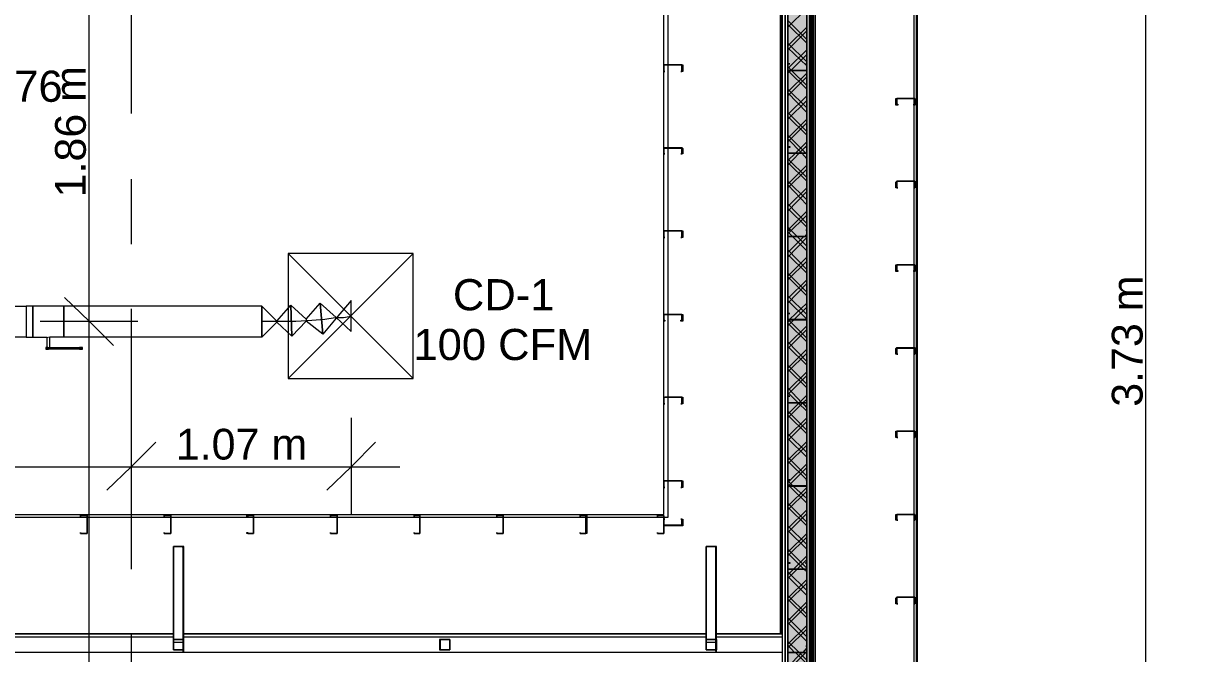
# Model space of a CAD drawing. Header units: metres. Extents: x -2 to 237, y -8 to 52.
# Drawn here: x 48.73 to 54.44, y 27.6 to 30.67 of the extents above; entities that cross this region are included whole.
import ezdxf

# ---------------------------------------------------------------- set-up
doc = ezdxf.new("R2010")
doc.units = ezdxf.units.M
doc.layers.add('HVAC - Ductos', color=5, linetype='Continuous', lineweight=0)
doc.layers.add('PDF_Text', color=7, linetype='Continuous', lineweight=0)
doc.layers.add('PDF_Geometry', color=7, linetype='Continuous', lineweight=0, true_color=0xaaaaaa)
doc.layers.add('PDF_Solid Fills', color=7, linetype='Continuous', lineweight=0, true_color=0xffffff)
doc.styles.add('PDF Helvetica', font='')
doc.styles.get('PDF Helvetica').set_extended_font_data('Helvetica')

msp = doc.modelspace()

# ---------------------------------------------------------------- hatches: boundary and pattern name
at = {"layer": 'PDF_Solid Fills', "lineweight": 0, "transparency": 33554559}
h = msp.add_hatch(color=256, dxfattribs=at)
h.paths.add_polyline_path([(52.546, 23.5473), (52.546, 32.6097), (52.4544, 32.6097), (52.4544, 23.5473)])
h.paths.add_polyline_path([(52.546, 23.5427), (52.4544, 23.5427), (52.4544, 22.6722), (52.546, 22.6722)])
h = msp.add_hatch(color=256, dxfattribs=at)
h.paths.add_polyline_path([(53.0729, 29.0864), (53.0729, 29.091), (52.9859, 29.091)])
h.paths.add_polyline_path([(52.9859, 29.0864), (52.9813, 29.0864), (52.9813, 29.0589)])
h = msp.add_hatch(color=256, dxfattribs=at)
h.paths.add_polyline_path([(53.0729, 29.0864), (53.0729, 29.091), (52.9859, 29.091)])
h.paths.add_polyline_path([(52.9859, 29.0864), (52.9813, 29.0864), (52.9813, 29.0589)])
h = msp.add_hatch(color=256, dxfattribs=at)
h.paths.add_polyline_path([(51.9367, 28.2526), (51.9367, 28.2251), (51.9413, 28.2526)])
h.paths.add_polyline_path([(51.9321, 28.2251), (51.9367, 28.2205), (51.9367, 28.2251)])

# ---------------------------------------------------------------- linework, layer by layer
at = {"layer": 'HVAC - Ductos', "lineweight": 0}
for points in [[(49.0457, 22.7592), (49.0457, 29.2193), (49.0457, 31.0749), (49.0457, 32.3302), (49.0457, 33.5627)], [(54.2, 23.9779), (54.2, 27.2584), (54.2, 30.9878), (54.2, 32.431)], [(50.6263, 28.9398), (50.017, 29.5492)], [(50.017, 28.9398), (50.6263, 29.5492)], [(48.9266, 29.3338), (49.0457, 29.2193), (49.1648, 29.1001)], [(49.9621, 29.2147), (49.9621, 29.2193), (49.8887, 29.2926), (49.8887, 29.1414), (48.922, 29.1414), (48.922, 29.1506), (48.922, 29.1643), (48.922, 29.1781), (48.922, 29.1964), (48.922, 29.2193), (48.922, 29.2376), (48.922, 29.256), (48.922, 29.2697), (48.922, 29.2834), (48.922, 29.2926), (48.7708, 29.2926), (48.7387, 29.2926), (48.7387, 29.2834), (48.7387, 29.2697), (48.7387, 29.256), (48.7387, 29.2376), (48.7387, 29.2193), (48.7387, 29.1964), (48.7387, 29.1781), (48.7387, 29.1643), (48.7387, 29.1506), (48.7387, 29.1414), (48.638, 29.1414)], [(48.638, 29.2926), (48.7387, 29.2926), (48.7387, 29.2834), (48.7387, 29.2697), (48.7387, 29.256), (48.7387, 29.2376), (48.7387, 29.2193), (48.7387, 29.1964), (48.7387, 29.1781), (48.7387, 29.1643), (48.7387, 29.1506), (48.7387, 29.1414), (48.7708, 29.1414), (48.8395, 29.1414), (48.8395, 29.091), (48.8441, 29.091), (48.8487, 29.091)], [(49.9621, 29.2193), (50.0307, 29.2972), (50.0353, 29.146), (49.9621, 29.2147), (49.8887, 29.1414), (49.8887, 29.2926), (48.922, 29.2926), (48.922, 29.2834), (48.922, 29.2697), (48.922, 29.256), (48.922, 29.2376), (48.922, 29.2193), (48.922, 29.1964), (48.922, 29.1781), (48.922, 29.1643), (48.922, 29.1506), (48.922, 29.1414), (48.8533, 29.1414), (48.8533, 29.091)], [(50.1041, 29.2284), (50.1728, 29.3064), (50.1865, 29.1552), (50.1041, 29.2193), (50.0353, 29.146), (50.0307, 29.2972), (50.1041, 29.2284), (50.1041, 29.2193)], [(50.2506, 29.2376), (50.324, 29.1689), (50.324, 29.3201), (50.2506, 29.233), (50.1865, 29.1552), (50.1728, 29.3064), (50.2506, 29.2376), (50.2506, 29.233)], [(48.8075, 29.2193), (49.0457, 29.2193), (49.2839, 29.2193)], [(49.8887, 29.2193), (49.9757, 29.2193), (50.0537, 29.2193), (50.1316, 29.2239), (50.1957, 29.2284), (50.2461, 29.2376), (50.2873, 29.2376), (50.3148, 29.2422), (50.324, 29.2422)], [(50.6263, 29.2422), (50.6263, 29.2422)], [(48.8395, 29.1414), (48.8395, 29.1414)], [(48.8395, 29.1414), (48.8395, 29.1414)], [(48.8395, 29.1414), (48.8395, 29.1414)], [(48.8395, 29.1414), (48.8395, 29.1414)], [(48.8441, 29.1414), (48.8487, 29.1414)], [(48.8533, 29.1414), (48.8533, 29.1414)], [(48.8533, 29.1414), (48.8533, 29.1414)], [(48.8349, 29.091), (48.8349, 29.091)], [(48.8349, 29.091), (48.8349, 29.0819)], [(48.8441, 29.091), (48.8395, 29.091), (48.8349, 29.091), (48.8395, 29.091), (48.8441, 29.091), (48.8487, 29.091), (48.9999, 29.091), (49.0045, 29.091), (49.009, 29.091), (49.0136, 29.091), (49.009, 29.091), (49.0045, 29.091), (48.9999, 29.091)], [(48.8349, 29.0819), (48.8349, 29.0819)], [(48.9999, 29.0819), (49.0045, 29.0819), (49.009, 29.0819), (49.0136, 29.0819), (49.009, 29.0819), (49.0045, 29.0819), (48.9999, 29.0819), (48.8487, 29.0819), (48.8441, 29.0819), (48.8395, 29.0819), (48.8349, 29.0819), (48.8395, 29.0819), (48.8441, 29.0819), (48.8487, 29.0819)], [(48.8395, 29.091), (48.8395, 29.091)], [(49.0136, 29.091), (49.009, 29.091), (49.0136, 29.091)], [(49.0136, 29.0819), (49.009, 29.0819), (49.0136, 29.0819)], [(49.0136, 29.0819), (49.0136, 29.091)], [(49.2518, 28.7474), (49.2518, 28.5091), (49.2518, 28.2754)], [(50.324, 28.7474), (50.324, 28.5091), (50.324, 28.2754)], [(49.371, 28.6283), (49.2518, 28.5091), (49.1328, 28.3946)], [(50.4431, 28.6283), (50.324, 28.5091), (50.2048, 28.3946)], [(45.8202, 28.5091), (49.2518, 28.5091), (50.5622, 28.5091)]]:
    msp.add_lwpolyline(points, dxfattribs=at)
for points in [[(50.6263, 29.5492), (50.017, 29.5492), (50.017, 28.9398), (50.6263, 28.9398)], [(48.7708, 29.2926), (48.7708, 29.2834), (48.7708, 29.2697), (48.7708, 29.256), (48.7708, 29.2376), (48.7708, 29.2193), (48.7708, 29.1964), (48.7708, 29.1781), (48.7708, 29.1643), (48.7708, 29.1506), (48.7708, 29.1414), (48.7708, 29.1506), (48.7708, 29.1643), (48.7708, 29.1781), (48.7708, 29.1964), (48.7708, 29.2193), (48.7708, 29.2376), (48.7708, 29.256), (48.7708, 29.2697), (48.7708, 29.2834)], [(49.8887, 29.2926), (49.8887, 29.2834), (49.8887, 29.2697), (49.8887, 29.256), (49.8887, 29.2376), (49.8887, 29.2193), (49.8887, 29.1964), (49.8887, 29.1781), (49.8887, 29.1643), (49.8887, 29.1506), (49.8887, 29.1414), (49.8887, 29.1506), (49.8887, 29.1643), (49.8887, 29.1781), (49.8887, 29.1964), (49.8887, 29.2193), (49.8887, 29.2376), (49.8887, 29.256), (49.8887, 29.2697), (49.8887, 29.2834)]]:
    msp.add_lwpolyline(points, close=True, dxfattribs=at)
at = {"layer": 'PDF_Geometry', "lineweight": 0}
for points in [[(52.4178, 32.6097), (52.4224, 32.6097), (52.4224, 27.6936), (52.4224, 32.6097), (52.4178, 32.6097), (52.4178, 27.6936), (52.4178, 32.6097), (52.4178, 27.6936)], [(52.427, 27.6936), (52.427, 32.6097)], [(52.427, 32.6097), (52.427, 22.6721), (52.4544, 22.6721), (52.546, 22.6721), (52.5644, 22.6721), (52.5644, 32.6097)], [(52.427, 32.6097), (52.427, 22.6721), (52.4407, 22.6721), (52.4407, 32.6097)], [(52.4544, 32.6097), (52.4407, 32.6097), (52.4407, 22.6721), (52.4544, 22.6721)], [(52.546, 32.6097), (52.4544, 32.6097), (52.4544, 22.6721), (52.546, 22.6721)], [(52.5598, 32.6097), (52.546, 32.6097), (52.546, 22.6721), (52.5598, 22.6721)], [(52.5644, 22.6721), (52.5644, 32.6097), (52.5598, 32.6097), (52.5598, 22.6721)], [(52.5644, 32.6097), (52.5644, 22.6721), (53.0684, 22.6721), (52.5644, 22.6721), (53.0684, 22.6721), (52.5644, 22.6721), (53.0684, 22.6721), (52.5644, 22.6721)], [(52.5735, 22.6859), (52.5735, 32.6006), (53.0684, 32.6006), (52.5735, 32.6006), (52.5735, 22.6859), (53.0684, 22.6859), (52.5735, 22.6859), (53.0684, 22.6859)], [(52.5781, 22.6859), (52.5781, 32.6006), (52.5781, 22.6859), (52.5781, 32.596), (52.5781, 22.6859), (53.0684, 22.6859), (52.5781, 22.6859), (52.5781, 32.596)], [(52.5873, 32.5868), (52.5873, 22.6996), (53.0684, 22.6996), (52.5873, 22.6996), (52.5873, 32.5868), (53.0684, 32.5868)], [(52.546, 30.4472), (52.546, 30.4426), (52.4544, 30.4426), (52.4544, 30.4472), (52.4544, 30.4746), (52.4636, 30.4746), (52.4544, 30.4746), (52.4544, 30.4472), (52.4544, 30.4426), (52.546, 30.4426), (52.546, 30.4472), (52.546, 30.4746)], [(52.546, 30.4472), (52.546, 30.4426), (52.4544, 30.4426), (52.4544, 30.4472), (52.4544, 30.4746), (52.4636, 30.4746), (52.4544, 30.4746), (52.4544, 30.4472), (52.4544, 30.4426), (52.546, 30.4426), (52.546, 30.4472), (52.546, 30.4746)], [(52.5414, 30.4746), (52.546, 30.4746)], [(52.5414, 30.4746), (52.546, 30.4746)], [(51.8496, 30.47), (51.8542, 30.47), (51.9367, 30.47), (51.9413, 30.47), (51.9413, 30.438), (51.9321, 30.438), (51.9367, 30.438), (51.9367, 30.47), (51.8542, 30.47), (51.8496, 30.47), (51.8496, 30.438)], [(51.8542, 30.438), (51.8496, 30.438)], [(52.9813, 30.3052), (52.9859, 30.3052), (53.0729, 30.3052), (53.0729, 30.2731), (53.0684, 30.2731), (53.0684, 30.2776), (53.0729, 30.2776), (53.0729, 30.3052), (52.9859, 30.3052), (52.9859, 30.2776), (52.9904, 30.2776), (52.9904, 30.2731), (52.9813, 30.2731)], [(52.9813, 30.3052), (52.9859, 30.3052), (53.0729, 30.3052), (53.0729, 30.2731), (53.0684, 30.2731), (53.0684, 30.2776), (53.0729, 30.2776), (53.0729, 30.3052), (52.9859, 30.3052), (52.9859, 30.2776), (52.9904, 30.2776), (52.9904, 30.2731), (52.9813, 30.2731)], [(51.8496, 30.0623), (51.8542, 30.0669), (51.9367, 30.0669), (51.9413, 30.0623), (51.9413, 30.0348), (51.9321, 30.0348), (51.9367, 30.0348), (51.9367, 30.0623), (51.8542, 30.0623), (51.8496, 30.0623), (51.8496, 30.0348)], [(51.8542, 30.0348), (51.8496, 30.0348)], [(52.546, 30.0394), (52.4544, 30.0394), (52.4544, 30.0715), (52.4636, 30.0715), (52.4636, 30.0669), (52.4544, 30.0669), (52.4544, 30.0394), (52.546, 30.0394), (52.546, 30.0669), (52.5414, 30.0669), (52.5414, 30.0715), (52.546, 30.0715)], [(52.546, 30.0394), (52.4544, 30.0394), (52.4544, 30.0715), (52.4636, 30.0715), (52.4636, 30.0669), (52.4544, 30.0669), (52.4544, 30.0394), (52.546, 30.0394), (52.546, 30.0669), (52.5414, 30.0669), (52.5414, 30.0715), (52.546, 30.0715)], [(52.9813, 29.8974), (52.9859, 29.902), (53.0729, 29.902), (53.0729, 29.8974), (53.0729, 29.8699), (53.0684, 29.8699), (53.0729, 29.8699), (53.0729, 29.8974), (53.0729, 29.902), (52.9859, 29.902), (52.9859, 29.8974), (52.9859, 29.8699), (52.9904, 29.8699), (52.9813, 29.8699)], [(52.9813, 29.8974), (52.9859, 29.902), (53.0729, 29.902), (53.0729, 29.8974), (53.0729, 29.8699), (53.0684, 29.8699), (53.0729, 29.8699), (53.0729, 29.8974), (53.0729, 29.902), (52.9859, 29.902), (52.9859, 29.8974), (52.9859, 29.8699), (52.9904, 29.8699), (52.9813, 29.8699)], [(51.8496, 29.6545), (51.8496, 29.6591), (51.8542, 29.6591), (51.9367, 29.6591), (51.9413, 29.6591), (51.9413, 29.6545), (51.9413, 29.6271), (51.9321, 29.6271), (51.9367, 29.6271), (51.9367, 29.6545), (51.9367, 29.6591), (51.8542, 29.6591), (51.8496, 29.6591), (51.8496, 29.6545), (51.8496, 29.6271)], [(51.8542, 29.6271), (51.8496, 29.6271)], [(52.546, 29.6317), (52.4544, 29.6317), (52.4544, 29.6637), (52.4636, 29.6637), (52.4544, 29.6637), (52.4544, 29.6317), (52.546, 29.6317), (52.546, 29.6637)], [(52.546, 29.6317), (52.4544, 29.6317), (52.4544, 29.6637), (52.4636, 29.6637), (52.4544, 29.6637), (52.4544, 29.6317), (52.546, 29.6317), (52.546, 29.6637)], [(52.5414, 29.6637), (52.546, 29.6637)], [(52.5414, 29.6637), (52.546, 29.6637)], [(52.9813, 29.4942), (52.9859, 29.4942), (53.0729, 29.4942), (53.0729, 29.4621), (53.0684, 29.4621), (53.0684, 29.4667), (53.0729, 29.4667), (53.0729, 29.4942), (52.9859, 29.4942), (52.9859, 29.4667), (52.9904, 29.4667), (52.9904, 29.4621), (52.9813, 29.4621)], [(52.9813, 29.4942), (52.9859, 29.4942), (53.0729, 29.4942), (53.0729, 29.4621), (53.0684, 29.4621), (53.0684, 29.4667), (53.0729, 29.4667), (53.0729, 29.4942), (52.9859, 29.4942), (52.9859, 29.4667), (52.9904, 29.4667), (52.9904, 29.4621), (52.9813, 29.4621)], [(51.8496, 29.2514), (51.8542, 29.2514), (51.9367, 29.2514), (51.9413, 29.2514), (51.9413, 29.2193), (51.9321, 29.2193), (51.9321, 29.2239), (51.9367, 29.2239), (51.9367, 29.2514), (51.8542, 29.2514), (51.8496, 29.2514), (51.8496, 29.2239), (51.8542, 29.2239), (51.8542, 29.2193), (51.8496, 29.2193)], [(52.546, 29.2284), (52.546, 29.2239), (52.4544, 29.2239), (52.4544, 29.2284), (52.4544, 29.256), (52.4636, 29.256), (52.4544, 29.256), (52.4544, 29.2284), (52.546, 29.2284), (52.546, 29.256)], [(52.546, 29.2284), (52.546, 29.2239), (52.4544, 29.2239), (52.4544, 29.2284), (52.4544, 29.256), (52.4636, 29.256), (52.4544, 29.256), (52.4544, 29.2284), (52.546, 29.2284), (52.546, 29.256)], [(52.5414, 29.256), (52.546, 29.256)], [(52.5414, 29.256), (52.546, 29.256)], [(52.9813, 29.0864), (52.9859, 29.091), (53.0729, 29.091), (53.0729, 29.0864), (53.0729, 29.0589), (53.0684, 29.0589), (53.0729, 29.0589), (53.0729, 29.0864), (52.9859, 29.0864), (52.9859, 29.0589), (52.9904, 29.0589), (52.9813, 29.0589)], [(52.9813, 29.0864), (52.9859, 29.091), (53.0729, 29.091), (53.0729, 29.0864), (53.0729, 29.0589), (53.0684, 29.0589), (53.0729, 29.0589), (53.0729, 29.0864), (52.9859, 29.0864), (52.9859, 29.0589), (52.9904, 29.0589), (52.9813, 29.0589)], [(51.8496, 28.8436), (51.8496, 28.8482), (51.8542, 28.8482), (51.9367, 28.8482), (51.9413, 28.8482), (51.9413, 28.8436), (51.9413, 28.8161), (51.9321, 28.8161), (51.9367, 28.8161), (51.9367, 28.8436), (51.9367, 28.8482), (51.8542, 28.8482), (51.8496, 28.8436), (51.8496, 28.8161)], [(51.8542, 28.8161), (51.8496, 28.8161)], [(52.546, 28.8207), (52.4544, 28.8207), (52.4544, 28.8528), (52.4636, 28.8528), (52.4544, 28.8528), (52.4544, 28.8207), (52.546, 28.8207), (52.546, 28.8528)], [(52.546, 28.8207), (52.4544, 28.8207), (52.4544, 28.8528), (52.4636, 28.8528), (52.4544, 28.8528), (52.4544, 28.8207), (52.546, 28.8207), (52.546, 28.8528)], [(52.5414, 28.8528), (52.546, 28.8528)], [(52.5414, 28.8528), (52.546, 28.8528)], [(52.9813, 28.6832), (52.9859, 28.6832), (53.0729, 28.6832), (53.0729, 28.6512), (53.0684, 28.6512), (53.0729, 28.6512), (53.0729, 28.6832), (52.9859, 28.6832), (52.9859, 28.6512), (52.9904, 28.6512), (52.9813, 28.6512)], [(52.9813, 28.6832), (52.9859, 28.6832), (53.0729, 28.6832), (53.0729, 28.6512), (53.0684, 28.6512), (53.0729, 28.6512), (53.0729, 28.6832), (52.9859, 28.6832), (52.9859, 28.6512), (52.9904, 28.6512), (52.9813, 28.6512)], [(51.8496, 28.4404), (51.8542, 28.4404), (51.9367, 28.4404), (51.9413, 28.4404), (51.9413, 28.4083), (51.9321, 28.4083), (51.9367, 28.4083), (51.9367, 28.4404), (51.8542, 28.4404), (51.8496, 28.4404), (51.8496, 28.4083)], [(52.546, 28.4175), (52.546, 28.4129), (52.4544, 28.4129), (52.4544, 28.4175), (52.4544, 28.445), (52.4636, 28.445), (52.4544, 28.445), (52.4544, 28.4175), (52.546, 28.4175), (52.546, 28.445)], [(52.546, 28.4175), (52.546, 28.4129), (52.4544, 28.4129), (52.4544, 28.4175), (52.4544, 28.445), (52.4636, 28.445), (52.4544, 28.445), (52.4544, 28.4175), (52.546, 28.4175), (52.546, 28.445)], [(52.5414, 28.445), (52.546, 28.445)], [(52.5414, 28.445), (52.546, 28.445)], [(51.8542, 28.4083), (51.8496, 28.4083)], [(49.0045, 28.2663), (49.0045, 28.2709)], [(49.0365, 28.2709), (49.0365, 28.1838), (49.0045, 28.1838), (49.0045, 28.1884), (49.0045, 28.1838), (49.0365, 28.1838), (49.0365, 28.2709), (49.0045, 28.2709)], [(49.0045, 28.2663), (49.0045, 28.2709)], [(49.0365, 28.2709), (49.0365, 28.1838), (49.0045, 28.1838), (49.0045, 28.1884), (49.0045, 28.1838), (49.0365, 28.1838), (49.0365, 28.2709), (49.0045, 28.2709)], [(49.4123, 28.2663), (49.4123, 28.2709)], [(49.4397, 28.2709), (49.4443, 28.2709), (49.4443, 28.1838), (49.4397, 28.1838), (49.4123, 28.1838), (49.4123, 28.1884), (49.4123, 28.1838), (49.4397, 28.1838), (49.4443, 28.1838), (49.4443, 28.2709), (49.4397, 28.2709), (49.4123, 28.2709)], [(49.4123, 28.2663), (49.4123, 28.2709)], [(49.4397, 28.2709), (49.4443, 28.2709), (49.4443, 28.1838), (49.4397, 28.1838), (49.4123, 28.1838), (49.4123, 28.1884), (49.4123, 28.1838), (49.4397, 28.1838), (49.4443, 28.1838), (49.4443, 28.2709), (49.4397, 28.2709), (49.4123, 28.2709)], [(49.8475, 28.2709), (49.8475, 28.1838), (49.8154, 28.1838), (49.8154, 28.1884), (49.82, 28.1884), (49.82, 28.1838), (49.8475, 28.1838), (49.8475, 28.2709), (49.82, 28.2709), (49.82, 28.2663), (49.8154, 28.2663), (49.8154, 28.2709)], [(49.8475, 28.2709), (49.8475, 28.1838), (49.8154, 28.1838), (49.8154, 28.1884), (49.82, 28.1884), (49.82, 28.1838), (49.8475, 28.1838), (49.8475, 28.2709), (49.82, 28.2709), (49.82, 28.2663), (49.8154, 28.2663), (49.8154, 28.2709)], [(50.2232, 28.2663), (50.2232, 28.2709)], [(50.2506, 28.2709), (50.2552, 28.2709), (50.2552, 28.1838), (50.2506, 28.1838), (50.2232, 28.1838), (50.2232, 28.1884), (50.2232, 28.1838), (50.2506, 28.1838), (50.2552, 28.1838), (50.2552, 28.2709), (50.2506, 28.2709), (50.2232, 28.2709)], [(50.2232, 28.2663), (50.2232, 28.2709)], [(50.2506, 28.2709), (50.2552, 28.2709), (50.2552, 28.1838), (50.2506, 28.1838), (50.2232, 28.1838), (50.2232, 28.1884), (50.2232, 28.1838), (50.2506, 28.1838), (50.2552, 28.1838), (50.2552, 28.2709), (50.2506, 28.2709), (50.2232, 28.2709)], [(50.6309, 28.2663), (50.6309, 28.2709)], [(50.6584, 28.2709), (50.6584, 28.1838), (50.6309, 28.1838), (50.6309, 28.1884), (50.6309, 28.1838), (50.6584, 28.1838), (50.6584, 28.2709), (50.6309, 28.2709)], [(50.6309, 28.2663), (50.6309, 28.2709)], [(50.6584, 28.2709), (50.6584, 28.1838), (50.6309, 28.1838), (50.6309, 28.1884), (50.6309, 28.1838), (50.6584, 28.1838), (50.6584, 28.2709), (50.6309, 28.2709)], [(51.0341, 28.2663), (51.0341, 28.2709)], [(51.0662, 28.2709), (51.0662, 28.1838), (51.0341, 28.1838), (51.0341, 28.1884), (51.0341, 28.1838), (51.0662, 28.1838), (51.0662, 28.2709), (51.0341, 28.2709)], [(51.0341, 28.2663), (51.0341, 28.2709)], [(51.0662, 28.2709), (51.0662, 28.1838), (51.0341, 28.1838), (51.0341, 28.1884), (51.0341, 28.1838), (51.0662, 28.1838), (51.0662, 28.2709), (51.0341, 28.2709)], [(51.4418, 28.2663), (51.4418, 28.2709)], [(51.4694, 28.2709), (51.474, 28.2709), (51.474, 28.1838), (51.4694, 28.1838), (51.4418, 28.1838), (51.4418, 28.1884), (51.4418, 28.1838), (51.4694, 28.1838), (51.4694, 28.2709), (51.4418, 28.2709)], [(51.4418, 28.2663), (51.4418, 28.2709)], [(51.4694, 28.2709), (51.474, 28.2709), (51.474, 28.1838), (51.4694, 28.1838), (51.4418, 28.1838), (51.4418, 28.1884), (51.4418, 28.1838), (51.4694, 28.1838), (51.4694, 28.2709), (51.4418, 28.2709)], [(51.8176, 28.2663), (51.8176, 28.2709)], [(51.8496, 28.2709), (51.8496, 28.1838), (51.8176, 28.1838), (51.8176, 28.1884), (51.8176, 28.1838), (51.8496, 28.1838), (51.8496, 28.2709), (51.8176, 28.2709)], [(51.8176, 28.2663), (51.8176, 28.2709)], [(51.8496, 28.2709), (51.8496, 28.1838), (51.8176, 28.1838), (51.8176, 28.1884), (51.8176, 28.1838), (51.8496, 28.1838), (51.8496, 28.2709), (51.8176, 28.2709)], [(51.9413, 28.2251), (51.9413, 28.2205), (51.9367, 28.2205), (51.8542, 28.2205), (51.8496, 28.2205), (51.8496, 28.2251), (51.8496, 28.2526), (51.8542, 28.2526), (51.8496, 28.2526), (51.8496, 28.2251), (51.8542, 28.2251), (51.9367, 28.2251), (51.9367, 28.2526), (51.9321, 28.2526), (51.9413, 28.2526)], [(52.9813, 28.2754), (52.9859, 28.2754), (53.0729, 28.2754), (53.0729, 28.248), (53.0684, 28.248), (53.0729, 28.248), (53.0729, 28.2754), (52.9859, 28.2754), (52.9859, 28.248), (52.9904, 28.248), (52.9813, 28.248)], [(52.9813, 28.2754), (52.9859, 28.2754), (53.0729, 28.2754), (53.0729, 28.248), (53.0684, 28.248), (53.0729, 28.248), (53.0729, 28.2754), (52.9859, 28.2754), (52.9859, 28.248), (52.9904, 28.248), (52.9813, 28.248)], [(49.5085, 28.1197), (49.4581, 28.1197), (49.4993, 28.1197), (49.5039, 28.1151), (49.5039, 28.0785), (49.5039, 28.0739), (49.5085, 28.0739)], [(52.1063, 28.1197), (52.0559, 28.1197), (52.0604, 28.1197), (52.1017, 28.1197), (52.1017, 28.1151), (52.1017, 28.0785), (52.1017, 28.0739), (52.1063, 28.0739)], [(52.546, 28.0097), (52.4544, 28.0097), (52.4544, 28.0418), (52.4636, 28.0418), (52.4636, 28.0372), (52.4544, 28.0372), (52.4544, 28.0097), (52.546, 28.0097), (52.546, 28.0372), (52.5414, 28.0372), (52.5414, 28.0418), (52.546, 28.0418)], [(52.546, 28.0097), (52.4544, 28.0097), (52.4544, 28.0418), (52.4636, 28.0418), (52.4636, 28.0372), (52.4544, 28.0372), (52.4544, 28.0097), (52.546, 28.0097), (52.546, 28.0372), (52.5414, 28.0372), (52.5414, 28.0418), (52.546, 28.0418)], [(52.9813, 27.8677), (52.9859, 27.8723), (53.0729, 27.8723), (53.0729, 27.8677), (53.0729, 27.8402), (53.0684, 27.8402), (53.0729, 27.8402), (53.0729, 27.8677), (53.0729, 27.8723), (52.9859, 27.8723), (52.9859, 27.8677), (52.9859, 27.8402), (52.9904, 27.8402), (52.9813, 27.8402)], [(52.9813, 27.8677), (52.9859, 27.8723), (53.0729, 27.8723), (53.0729, 27.8677), (53.0729, 27.8402), (53.0684, 27.8402), (53.0729, 27.8402), (53.0729, 27.8677), (53.0729, 27.8723), (52.9859, 27.8723), (52.9859, 27.8677), (52.9859, 27.8402), (52.9904, 27.8402), (52.9813, 27.8402)], [(49.4581, 27.6936), (46.9106, 27.6936)], [(52.0559, 27.6936), (49.5085, 27.6936)], [(52.427, 27.6936), (52.1063, 27.6936)], [(49.5085, 27.6157), (49.5085, 27.6662), (49.4581, 27.6662), (49.4581, 27.6157)], [(49.4581, 27.6157), (49.4581, 27.6662), (49.5039, 27.6662), (49.5039, 27.6157)], [(50.805, 27.6157), (50.805, 27.6662), (50.7546, 27.6662), (50.7546, 27.6157)], [(50.7592, 27.6157), (50.7592, 27.6662), (50.805, 27.6662), (50.805, 27.6157)], [(52.1063, 27.6157), (52.1063, 27.6662), (52.0559, 27.6662), (52.0559, 27.6157)], [(52.0559, 27.6157), (52.0559, 27.6662), (52.1063, 27.6662), (52.1063, 27.6157)], [(52.546, 27.6066), (52.546, 27.602), (52.4544, 27.602), (52.4544, 27.6066), (52.4544, 27.634), (52.4636, 27.634), (52.4544, 27.634), (52.4544, 27.6066), (52.4544, 27.602), (52.546, 27.602), (52.546, 27.6066), (52.546, 27.634)], [(52.546, 27.6066), (52.546, 27.602), (52.4544, 27.602), (52.4544, 27.6066), (52.4544, 27.634), (52.4636, 27.634), (52.4544, 27.634), (52.4544, 27.6066), (52.4544, 27.602), (52.546, 27.602), (52.546, 27.6066), (52.546, 27.634)], [(52.5414, 27.634), (52.546, 27.634)], [(52.5414, 27.634), (52.546, 27.634)]]:
    msp.add_lwpolyline(points, close=True, dxfattribs=at)
for points in [[(52.427, 27.6936), (52.427, 32.6097)], [(52.427, 27.6936), (52.427, 32.6097)], [(52.427, 32.6097), (52.427, 27.6936)], [(52.427, 27.6936), (52.427, 32.6097)], [(52.5598, 22.6721), (52.546, 22.6721), (52.4544, 22.6721), (52.4407, 22.6721), (52.4407, 32.6097), (52.546, 32.6097)], [(52.546, 22.6721), (52.4544, 22.6721), (52.4544, 22.6859), (52.4544, 32.596), (52.4544, 32.6097)], [(52.546, 32.5044), (52.4544, 32.596), (52.4544, 32.6097), (52.546, 32.6097), (52.5598, 32.6097), (52.5598, 22.6721)], [(52.4544, 32.596), (52.546, 32.596), (52.546, 22.6859), (52.4544, 22.6859), (52.5003, 22.7317), (52.546, 22.7821)], [(53.0684, 22.7729), (53.0684, 22.608), (53.0867, 22.608), (53.0867, 32.6097), (54.5436, 32.6097), (54.5436, 22.718)], [(53.0821, 22.608), (53.0821, 32.6097), (53.0821, 32.628), (53.0821, 32.6143)], [(51.8496, 31.6842), (51.8496, 31.9454), (44.5374, 31.9454), (44.5374, 28.2754), (51.8496, 28.2754), (51.8496, 28.4083)], [(49.2518, 31.501), (49.2518, 30.2318)], [(53.0684, 31.1161), (53.0684, 30.7129), (53.0684, 30.3052), (53.0684, 29.902), (53.0684, 29.4942), (53.0684, 29.091)], [(51.868, 30.8733), (51.868, 30.47), (51.868, 30.0623), (51.868, 29.6591), (51.868, 29.2514), (51.868, 28.8482), (51.868, 28.4404), (51.868, 28.2754), (51.868, 28.2618), (51.8496, 28.2618), (51.474, 28.2618)], [(51.8496, 30.47), (51.8496, 30.8458)], [(52.4544, 30.6533), (52.546, 30.7449)], [(52.546, 30.5938), (52.4544, 30.6854)], [(52.546, 30.5755), (52.4544, 30.6671)], [(52.546, 30.6533), (52.4544, 30.5617)], [(52.4544, 30.5434), (52.546, 30.635)], [(52.546, 30.4838), (52.4544, 30.5755)], [(52.546, 30.4655), (52.4544, 30.5525)], [(52.546, 30.5434), (52.4544, 30.4518)], [(52.4544, 30.4288), (52.4682, 30.4426), (52.546, 30.5205)], [(52.4636, 30.4746), (52.4636, 30.4746)], [(52.4636, 30.4746), (52.4636, 30.4746)], [(52.5414, 30.4746), (52.5414, 30.4746)], [(52.5414, 30.4746), (52.5414, 30.4746)], [(51.8496, 30.0623), (51.8496, 30.438)], [(51.8542, 30.438), (51.8542, 30.438)], [(51.9321, 30.438), (51.9321, 30.438)], [(51.9367, 30.47), (51.9367, 30.47)], [(52.546, 30.3693), (52.4728, 30.4426), (52.4544, 30.4609)], [(52.546, 30.351), (52.4544, 30.4426)], [(52.546, 30.4288), (52.4544, 30.3372)], [(52.4544, 30.3189), (52.546, 30.4105)], [(52.546, 30.2593), (52.4544, 30.351)], [(52.546, 30.2364), (52.4544, 30.3326)], [(52.546, 30.3189), (52.4544, 30.2273)], [(52.9859, 30.3052), (52.9859, 30.3052)], [(52.9859, 30.3052), (52.9859, 30.3052)], [(53.0729, 30.3052), (53.0729, 30.3052)], [(53.0729, 30.3052), (53.0729, 30.3052)], [(53.0729, 30.3052), (53.0729, 30.3052)], [(53.0729, 30.3052), (53.0729, 30.3052)], [(52.4544, 30.2043), (52.546, 30.296)], [(52.546, 30.1448), (52.4544, 30.2364)], [(52.546, 30.1265), (52.4544, 30.2181)], [(52.546, 30.2043), (52.4544, 30.1127)], [(52.4544, 30.0944), (52.546, 30.186)], [(52.546, 30.0348), (52.5414, 30.0394), (52.4544, 30.1265)], [(52.546, 30.0119), (52.5231, 30.0394), (52.4544, 30.1081)], [(52.546, 30.0944), (52.4911, 30.0394), (52.4544, 30.0028)], [(52.4544, 29.9799), (52.5094, 30.0394), (52.546, 30.0761)], [(51.8496, 29.6545), (51.8496, 30.0348)], [(51.8542, 30.0348), (51.8542, 30.0348)], [(51.9321, 30.0348), (51.9321, 30.0348)], [(51.9367, 30.0623), (51.9367, 30.0623)], [(52.4544, 30.0394), (52.4544, 30.0394)], [(52.4544, 30.0394), (52.4544, 30.0394)], [(52.4544, 30.0394), (52.4544, 30.0394)], [(52.4544, 30.0394), (52.4544, 30.0394)], [(52.546, 30.0394), (52.546, 30.0394)], [(52.546, 30.0394), (52.546, 30.0394)], [(52.546, 30.0394), (52.546, 30.0394)], [(52.546, 30.0394), (52.546, 30.0394)], [(52.546, 29.9202), (52.4544, 30.0119)], [(52.546, 29.902), (52.4544, 29.9936)], [(52.546, 29.9799), (52.4544, 29.8882)], [(52.4544, 29.8699), (52.546, 29.9615)], [(49.2518, 29.9111), (49.2518, 29.595)], [(52.546, 29.8103), (52.4544, 29.902)], [(52.546, 29.7874), (52.4544, 29.8836)], [(52.546, 29.8699), (52.4544, 29.7782)], [(52.4544, 29.7554), (52.546, 29.8516)], [(52.9904, 29.8699), (52.9904, 29.8699)], [(52.9904, 29.8699), (52.9904, 29.8699)], [(53.0684, 29.8699), (53.0684, 29.8699)], [(53.0684, 29.8699), (53.0684, 29.8699)], [(52.546, 29.6958), (52.4544, 29.792)], [(52.546, 29.6775), (52.4544, 29.7691)], [(52.546, 29.7554), (52.4544, 29.6637)], [(52.4544, 29.6454), (52.546, 29.737)], [(52.546, 29.5858), (52.5003, 29.6317), (52.4544, 29.6775)], [(51.8496, 29.2514), (51.8496, 29.6271)], [(51.8542, 29.6271), (51.8542, 29.6271)], [(51.9321, 29.6271), (51.9321, 29.6271)], [(52.546, 29.5629), (52.4773, 29.6317), (52.4544, 29.6545)], [(52.5323, 29.6317), (52.4544, 29.5537)], [(52.4544, 29.6317), (52.4544, 29.6317)], [(52.4544, 29.6317), (52.4544, 29.6317)], [(52.4544, 29.6317), (52.4544, 29.6317)], [(52.4544, 29.6317), (52.4544, 29.6317)], [(52.4544, 29.5309), (52.546, 29.6271)], [(52.4636, 29.6637), (52.4636, 29.6637)], [(52.4636, 29.6637), (52.4636, 29.6637)], [(52.546, 29.6454), (52.5369, 29.6317)], [(52.5414, 29.6637), (52.5414, 29.6637)], [(52.5414, 29.6637), (52.5414, 29.6637)], [(52.546, 29.6317), (52.546, 29.6317)], [(52.546, 29.6317), (52.546, 29.6317)], [(52.546, 29.6317), (52.546, 29.6317)], [(52.546, 29.6317), (52.546, 29.6317)], [(52.546, 29.4713), (52.4544, 29.5675)], [(52.546, 29.453), (52.4544, 29.5446)], [(52.546, 29.5309), (52.4544, 29.4392)], [(52.4544, 29.4209), (52.546, 29.5125)], [(52.546, 29.3613), (52.4544, 29.453)], [(52.9859, 29.4942), (52.9859, 29.4942)], [(52.9859, 29.4942), (52.9859, 29.4942)], [(53.0729, 29.4942), (53.0729, 29.4942)], [(53.0729, 29.4942), (53.0729, 29.4942)], [(53.0729, 29.4942), (53.0729, 29.4942)], [(53.0729, 29.4942), (53.0729, 29.4942)], [(52.546, 29.343), (52.4544, 29.4346)], [(52.546, 29.4209), (52.4544, 29.3292)], [(52.4544, 29.3064), (52.546, 29.4026)], [(52.546, 29.2514), (52.4544, 29.343)], [(49.2518, 29.2788), (49.2518, 28.0097)], [(52.546, 29.2284), (52.4544, 29.3201)], [(52.546, 29.3064), (52.4636, 29.2284)], [(52.4865, 29.2284), (52.546, 29.288)], [(51.8496, 28.8436), (51.8496, 29.2193)], [(51.9367, 29.2514), (51.9367, 29.2514)], [(52.4544, 29.2284), (52.4544, 29.2284)], [(52.4544, 29.2284), (52.4544, 29.2284)], [(52.4636, 29.2239), (52.4544, 29.2147)], [(52.4544, 29.1964), (52.4819, 29.2239)], [(52.546, 29.1368), (52.459, 29.2239)], [(52.4636, 29.256), (52.4636, 29.256)], [(52.4636, 29.256), (52.4636, 29.256)], [(52.5414, 29.256), (52.5414, 29.256)], [(52.5414, 29.256), (52.5414, 29.256)], [(52.546, 29.2284), (52.546, 29.2284)], [(52.546, 29.2284), (52.546, 29.2284)], [(52.546, 29.1185), (52.4544, 29.2101)], [(52.546, 29.1964), (52.4544, 29.1047)], [(52.4544, 29.0864), (52.546, 29.1781)], [(52.546, 29.0223), (52.4544, 29.1185)], [(52.546, 29.0039), (52.4544, 29.0956)], [(52.546, 29.0819), (52.4544, 28.9902)], [(52.4544, 28.9719), (52.546, 29.0635)], [(52.9859, 29.0864), (52.9859, 29.0864)], [(52.9859, 29.0864), (52.9859, 29.0864)], [(52.9904, 29.0589), (52.9904, 29.0589)], [(52.9904, 29.0589), (52.9904, 29.0589)], [(53.0684, 29.0864), (53.0684, 28.6832), (53.0684, 28.2754), (53.0684, 27.8723), (53.0684, 27.4645), (53.0684, 27.0613), (53.0684, 26.6536), (53.0684, 26.2504)], [(53.0684, 29.0589), (53.0684, 29.0589)], [(53.0684, 29.0589), (53.0684, 29.0589)], [(53.0729, 29.0864), (53.0729, 29.0864)], [(53.0729, 29.0864), (53.0729, 29.0864)], [(52.546, 28.9123), (52.4544, 29.0039)], [(52.546, 28.894), (52.4544, 28.9856)], [(52.546, 28.9719), (52.4544, 28.8803)], [(52.4544, 28.8619), (52.546, 28.9536)], [(52.5231, 28.8207), (52.4544, 28.894)], [(51.8496, 28.4404), (51.8496, 28.8161)], [(51.8542, 28.8161), (51.8542, 28.8161)], [(51.9321, 28.8161), (51.9321, 28.8161)], [(52.546, 28.7794), (52.5048, 28.8207), (52.4544, 28.8711)], [(52.546, 28.8574), (52.5094, 28.8207), (52.4544, 28.7657)], [(52.4544, 28.7474), (52.5277, 28.8207), (52.546, 28.839)], [(52.4544, 28.8207), (52.4544, 28.8207)], [(52.4544, 28.8207), (52.4544, 28.8207)], [(52.4544, 28.8207), (52.4544, 28.8207)], [(52.4544, 28.8207), (52.4544, 28.8207)], [(52.4636, 28.8528), (52.4636, 28.8528)], [(52.4636, 28.8528), (52.4636, 28.8528)], [(52.546, 28.7978), (52.5277, 28.8207)], [(52.5414, 28.8528), (52.5414, 28.8528)], [(52.5414, 28.8528), (52.5414, 28.8528)], [(52.546, 28.8207), (52.546, 28.8207)], [(52.546, 28.8207), (52.546, 28.8207)], [(52.546, 28.8207), (52.546, 28.8207)], [(52.546, 28.8207), (52.546, 28.8207)], [(52.546, 28.6878), (52.4544, 28.7794)], [(52.546, 28.6695), (52.4544, 28.7612)], [(52.546, 28.7474), (52.4544, 28.6558)], [(52.4544, 28.6374), (52.546, 28.729)], [(52.546, 28.5779), (52.4544, 28.6695)], [(52.546, 28.5549), (52.4544, 28.6466)], [(52.9859, 28.6832), (52.9859, 28.6832)], [(52.9859, 28.6832), (52.9859, 28.6832)], [(52.9904, 28.6512), (52.9904, 28.6512)], [(52.9904, 28.6512), (52.9904, 28.6512)], [(53.0684, 28.6512), (53.0684, 28.6512)], [(53.0684, 28.6512), (53.0684, 28.6512)], [(53.0729, 28.6832), (53.0729, 28.6832)], [(53.0729, 28.6832), (53.0729, 28.6832)], [(53.0729, 28.6832), (53.0729, 28.6832)], [(53.0729, 28.6832), (53.0729, 28.6832)], [(52.546, 28.6328), (52.4544, 28.5412)], [(52.4544, 28.5229), (52.546, 28.6145)], [(52.546, 28.4633), (52.4544, 28.5549)], [(52.546, 28.445), (52.4544, 28.5367)], [(52.546, 28.5229), (52.4544, 28.4313)], [(52.459, 28.4175), (52.546, 28.5045)], [(51.9367, 28.4404), (51.9367, 28.4404)], [(52.546, 28.3534), (52.4819, 28.4129), (52.4544, 28.4404)], [(52.4636, 28.4175), (52.4544, 28.4221)], [(52.4544, 28.4175), (52.4544, 28.4175)], [(52.4544, 28.4175), (52.4544, 28.4175)], [(52.4636, 28.445), (52.4636, 28.445)], [(52.4636, 28.445), (52.4636, 28.445)], [(52.5414, 28.445), (52.5414, 28.445)], [(52.5414, 28.445), (52.5414, 28.445)], [(52.546, 28.4175), (52.546, 28.4175)], [(52.546, 28.4175), (52.546, 28.4175)], [(51.8542, 28.4083), (51.8542, 28.4083)], [(51.9321, 28.4083), (51.9321, 28.4083)], [(52.4544, 28.4129), (52.459, 28.4129)], [(52.546, 28.4083), (52.4544, 28.3167)], [(52.4544, 28.2984), (52.546, 28.39)], [(52.546, 28.3305), (52.4636, 28.4129)], [(52.546, 28.2388), (52.4544, 28.3305)], [(52.546, 28.2205), (52.4544, 28.3121)], [(51.4694, 28.2618), (51.0662, 28.2618), (50.6584, 28.2618), (50.2552, 28.2618), (49.8475, 28.2618), (49.4443, 28.2618), (49.0365, 28.2618), (48.6334, 28.2618)], [(49.0045, 28.2663), (49.0045, 28.2663)], [(49.0045, 28.2663), (49.0045, 28.2663)], [(49.0365, 28.2709), (49.0365, 28.2709)], [(49.0365, 28.2709), (49.0365, 28.2709)], [(49.0365, 28.2709), (49.0365, 28.2709)], [(49.0365, 28.2709), (49.0365, 28.2709)], [(49.4123, 28.2663), (49.4123, 28.2663)], [(49.4123, 28.2663), (49.4123, 28.2663)], [(49.8475, 28.2709), (49.8475, 28.2709)], [(49.8475, 28.2709), (49.8475, 28.2709)], [(49.8475, 28.2709), (49.8475, 28.2709)], [(49.8475, 28.2709), (49.8475, 28.2709)], [(50.2232, 28.2663), (50.2232, 28.2663)], [(50.2232, 28.2663), (50.2232, 28.2663)], [(50.6309, 28.2663), (50.6309, 28.2663)], [(50.6309, 28.2663), (50.6309, 28.2663)], [(50.6584, 28.2709), (50.6584, 28.2709)], [(50.6584, 28.2709), (50.6584, 28.2709)], [(50.6584, 28.2709), (50.6584, 28.2709)], [(50.6584, 28.2709), (50.6584, 28.2709)], [(51.0341, 28.2663), (51.0341, 28.2663)], [(51.0341, 28.2663), (51.0341, 28.2663)], [(51.0662, 28.2709), (51.0662, 28.2709)], [(51.0662, 28.2709), (51.0662, 28.2709)], [(51.0662, 28.2709), (51.0662, 28.2709)], [(51.0662, 28.2709), (51.0662, 28.2709)], [(51.4418, 28.2663), (51.4418, 28.2663)], [(51.4418, 28.2663), (51.4418, 28.2663)], [(51.4694, 28.2709), (51.4694, 28.2709)], [(51.4694, 28.2709), (51.4694, 28.2709)], [(51.8176, 28.2663), (51.8176, 28.2663)], [(51.8176, 28.2663), (51.8176, 28.2663)], [(51.8496, 28.2709), (51.8496, 28.2709)], [(51.8496, 28.2709), (51.8496, 28.2709)], [(51.8496, 28.2709), (51.8496, 28.2709)], [(51.8496, 28.2709), (51.8496, 28.2709)], [(51.8542, 28.2526), (51.8542, 28.2526)], [(51.9321, 28.2526), (51.9321, 28.2526)], [(52.546, 28.2984), (52.4544, 28.2068)], [(52.4544, 28.1884), (52.546, 28.28)], [(52.9859, 28.2754), (52.9859, 28.2754)], [(52.9859, 28.2754), (52.9859, 28.2754)], [(52.9904, 28.248), (52.9904, 28.248)], [(52.9904, 28.248), (52.9904, 28.248)], [(53.0684, 28.248), (53.0684, 28.248)], [(53.0684, 28.248), (53.0684, 28.248)], [(53.0729, 28.2754), (53.0729, 28.2754)], [(53.0729, 28.2754), (53.0729, 28.2754)], [(53.0729, 28.2754), (53.0729, 28.2754)], [(53.0729, 28.2754), (53.0729, 28.2754)], [(49.0045, 28.1884), (49.0045, 28.1884)], [(49.0045, 28.1884), (49.0045, 28.1884)], [(49.4123, 28.1884), (49.4123, 28.1884)], [(49.4123, 28.1884), (49.4123, 28.1884)], [(50.2232, 28.1884), (50.2232, 28.1884)], [(50.2232, 28.1884), (50.2232, 28.1884)], [(50.6309, 28.1884), (50.6309, 28.1884)], [(50.6309, 28.1884), (50.6309, 28.1884)], [(51.0341, 28.1884), (51.0341, 28.1884)], [(51.0341, 28.1884), (51.0341, 28.1884)], [(51.4418, 28.1884), (51.4418, 28.1884)], [(51.4418, 28.1884), (51.4418, 28.1884)], [(51.8176, 28.1884), (51.8176, 28.1884)], [(51.8176, 28.1884), (51.8176, 28.1884)], [(51.9367, 28.2251), (51.9367, 28.2251)], [(52.546, 28.1289), (52.4544, 28.2205)], [(52.546, 28.106), (52.4544, 28.1976)], [(49.0365, 28.1838), (49.0365, 28.1838)], [(49.0365, 28.1838), (49.0365, 28.1838)], [(49.0365, 28.1838), (49.0365, 28.1838)], [(49.0365, 28.1838), (49.0365, 28.1838)], [(49.8475, 28.1838), (49.8475, 28.1838)], [(49.8475, 28.1838), (49.8475, 28.1838)], [(49.8475, 28.1838), (49.8475, 28.1838)], [(49.8475, 28.1838), (49.8475, 28.1838)], [(50.6584, 28.1838), (50.6584, 28.1838)], [(50.6584, 28.1838), (50.6584, 28.1838)], [(50.6584, 28.1838), (50.6584, 28.1838)], [(50.6584, 28.1838), (50.6584, 28.1838)], [(51.0662, 28.1838), (51.0662, 28.1838)], [(51.0662, 28.1838), (51.0662, 28.1838)], [(51.0662, 28.1838), (51.0662, 28.1838)], [(51.0662, 28.1838), (51.0662, 28.1838)], [(51.4694, 28.1838), (51.4694, 28.1838)], [(51.4694, 28.1838), (51.4694, 28.1838)], [(51.8496, 28.1838), (51.8496, 28.1838)], [(51.8496, 28.1838), (51.8496, 28.1838)], [(51.8496, 28.1838), (51.8496, 28.1838)], [(51.8496, 28.1838), (51.8496, 28.1838)], [(52.546, 28.1838), (52.4544, 28.0922)], [(52.4544, 28.0739), (52.546, 28.1655)], [(49.4581, 27.6524), (49.4581, 28.1197), (49.4581, 27.6524), (49.4993, 27.6524), (49.5039, 27.6524), (49.5039, 27.6478)], [(49.5039, 28.0785), (49.5039, 27.6662), (49.5039, 27.6157), (49.5039, 27.6111), (49.5039, 27.6066), (49.5085, 27.6066), (49.5085, 28.0739)], [(52.0559, 27.6524), (52.0559, 28.1197), (52.0559, 27.6524), (52.0604, 27.6524), (52.1017, 27.6524), (52.1017, 27.6478)], [(52.1017, 28.0785), (52.1017, 27.6662), (52.1017, 27.6157), (52.1017, 27.6111), (52.1063, 27.6066), (52.1063, 28.0739)], [(52.546, 28.0143), (52.4544, 28.106)], [(52.546, 27.996), (52.5323, 28.0097), (52.4544, 28.0876)], [(52.546, 28.0739), (52.4819, 28.0097), (52.4544, 27.9823)], [(52.4544, 27.9639), (52.5003, 28.0097), (52.546, 28.0556)], [(52.4544, 28.0097), (52.4544, 28.0097)], [(52.4544, 28.0097), (52.4544, 28.0097)], [(52.4544, 28.0097), (52.4544, 28.0097)], [(52.4544, 28.0097), (52.4544, 28.0097)], [(52.546, 27.9044), (52.4544, 27.996)], [(52.546, 27.8815), (52.4544, 27.9731)], [(52.546, 27.9593), (52.4544, 27.8677)], [(52.546, 28.0097), (52.546, 28.0097)], [(52.546, 28.0097), (52.546, 28.0097)], [(52.546, 28.0097), (52.546, 28.0097)], [(52.546, 28.0097), (52.546, 28.0097)], [(52.4544, 27.8494), (52.546, 27.9411)], [(52.546, 27.7898), (52.4544, 27.8815)], [(52.546, 27.7715), (52.4544, 27.8631)], [(52.546, 27.8494), (52.4544, 27.7578)], [(52.4544, 27.7394), (52.546, 27.8311)], [(52.9904, 27.8402), (52.9904, 27.8402)], [(52.9904, 27.8402), (52.9904, 27.8402)], [(53.0684, 27.8402), (53.0684, 27.8402)], [(53.0684, 27.8402), (53.0684, 27.8402)], [(52.546, 27.6798), (52.4544, 27.7715)], [(52.546, 27.657), (52.4544, 27.7486)], [(52.546, 27.7348), (52.4544, 27.6432)], [(46.9106, 27.6798), (49.4581, 27.6798)], [(49.2518, 27.689), (49.2518, 27.3729)], [(49.5085, 27.6798), (52.0559, 27.6798)], [(52.1063, 27.6798), (52.427, 27.6798)], [(52.427, 27.6936), (52.3903, 27.6936)], [(52.4544, 27.6249), (52.546, 27.7165)], [(52.546, 27.5653), (52.5094, 27.602), (52.4544, 27.657)], [(52.4865, 27.602), (52.4544, 27.6386)], [(52.4636, 27.634), (52.4636, 27.634)], [(52.4636, 27.634), (52.4636, 27.634)], [(52.546, 27.6249), (52.5277, 27.602)], [(52.5414, 27.634), (52.5414, 27.634)], [(52.5414, 27.634), (52.5414, 27.634)], [(52.427, 27.602), (43.9555, 27.602)], [(52.5231, 27.602), (52.4544, 27.5333)], [(52.4544, 27.5149), (52.5414, 27.602)], [(52.546, 27.547), (52.4911, 27.602)]]:
    msp.add_lwpolyline(points, dxfattribs=at)
at = {"layer": 'PDF_Geometry', "color": 254, "lineweight": 0, "true_color": 0xd2d2d2}
for points in [[(53.0134, 30.3052), (53.0134, 30.3052)], [(53.0134, 30.3052), (53.0134, 30.3052)], [(51.8542, 30.0348), (51.8542, 30.0348)], [(51.8863, 30.0623), (51.8863, 30.0669)], [(51.8496, 29.6454), (51.8496, 29.6499)], [(51.8588, 29.6591), (51.8634, 29.6591)], [(52.459, 29.6317), (52.459, 29.6317)], [(52.459, 29.6317), (52.459, 29.6317)], [(51.9367, 29.233), (51.9413, 29.233)], [(52.4544, 29.2468), (52.4544, 29.2468)], [(52.4544, 29.2468), (52.4544, 29.2468)], [(52.5323, 28.8207), (52.5323, 28.8207)], [(52.5323, 28.8207), (52.5323, 28.8207)], [(52.546, 28.8344), (52.546, 28.8344)], [(52.546, 28.8344), (52.546, 28.8344)], [(53.018, 28.6832), (53.018, 28.6832)], [(53.018, 28.6832), (53.018, 28.6832)], [(49.4443, 28.2434), (49.4443, 28.2434)], [(49.4443, 28.2434), (49.4443, 28.2434)], [(52.995, 28.2754), (52.995, 28.2754)], [(52.995, 28.2754), (52.995, 28.2754)], [(49.0365, 28.2205), (49.0365, 28.2205)], [(49.0365, 28.2205), (49.0365, 28.2205)], [(51.0662, 28.2388), (51.0662, 28.2388)], [(51.0662, 28.2388), (51.0662, 28.2388)], [(51.9321, 28.2205), (51.9321, 28.2251)], [(51.9367, 28.2296), (51.9413, 28.2296)], [(53.0729, 27.854), (53.0729, 27.854)], [(53.0729, 27.854), (53.0729, 27.854)], [(52.4544, 27.6157), (52.4544, 27.6157)], [(52.4544, 27.6157), (52.4544, 27.6157)]]:
    msp.add_lwpolyline(points, dxfattribs=at)
for points in [[(52.9859, 30.2776), (52.9813, 30.2776)], [(52.9904, 28.6512), (52.9859, 28.6512)], [(51.474, 28.2618), (51.4694, 28.2618)], [(52.9859, 28.2663), (52.9813, 28.2663)]]:
    msp.add_lwpolyline(points, close=True, dxfattribs=at)

# ---------------------------------------------------------------- texts
at = {"layer": 'PDF_Text', "lineweight": 0, "attachment_point": 4, "style": 'PDF Helvetica'}
for s, insert, char_height in [('BOD3.76', (48.044, 30.3642), 0.1519), ('CD-1', (50.8205, 29.3471), 0.1519), ('100 CFM', (50.6281, 29.1042), 0.1519), ('1.07 m', (49.4689, 28.6179), 0.15002)]:
    msp.add_mtext(s, dxfattribs=dict(at, insert=insert, char_height=char_height))
at = {"layer": 'PDF_Text', "lineweight": 0, "char_height": 0.15002, "attachment_point": 4, "rotation": 90, "style": 'PDF Helvetica'}
for s, insert in [('1.86 m', (48.956, 29.8231)), ('3.73 m', (54.1105, 28.8014))]:
    msp.add_mtext(s, dxfattribs=dict(at, insert=insert))

doc.saveas('drawing.dxf')
